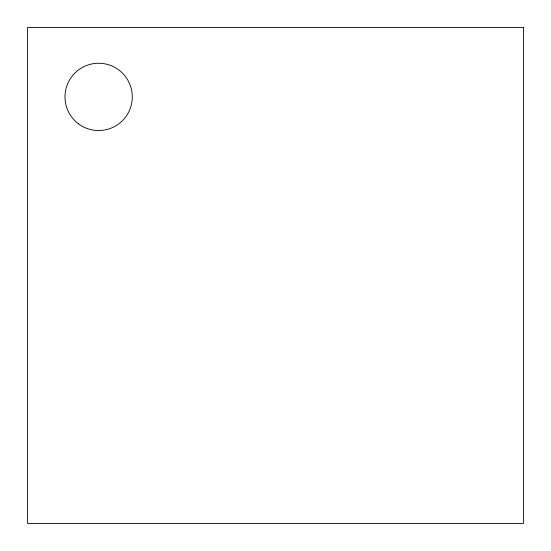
<?xml version="1.0" encoding="UTF-8"?>
<svg xmlns="http://www.w3.org/2000/svg" width="551" height="551" viewBox="0 0 551 551"><rect width="100%" height="100%" fill="white"/><g stroke="black" fill="none" stroke-linecap="round" stroke-linejoin="round"><path stroke-width="0.83" d="M523.45 27.55L27.55 27.55L27.55 523.45L523.45 523.45L523.45 27.55M78.338 123.727A33.645 33.645 0 0 0 132.026 101.067A33.645 33.645 0 0 0 85.557 65.9A33.645 33.645 0 0 0 78.338 123.727"/></g></svg>
